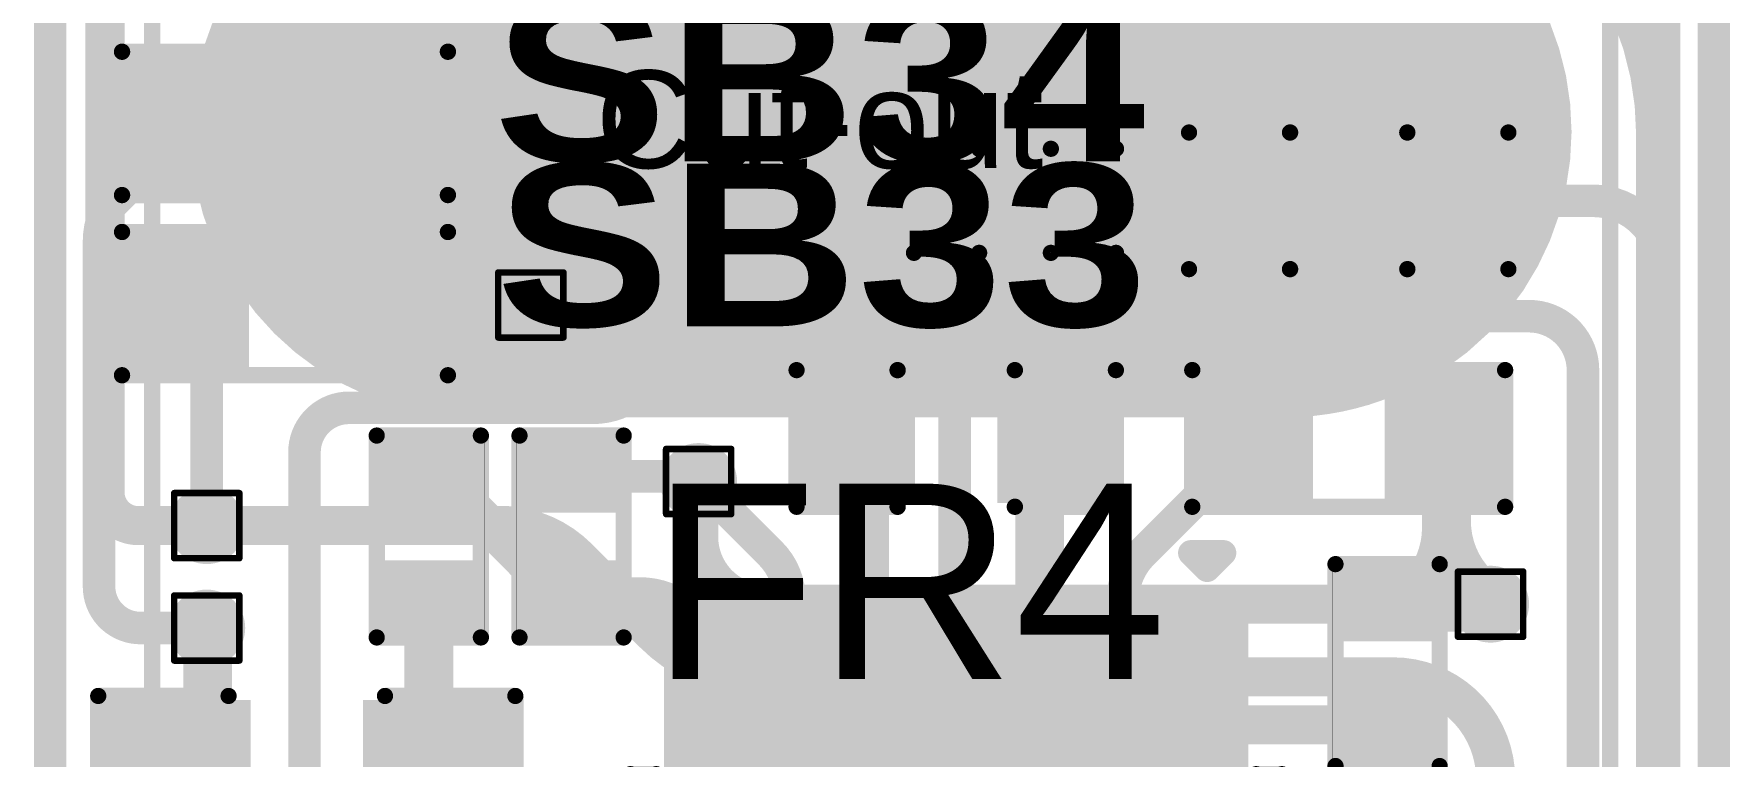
# Model space of a CAD drawing. Header units: inches. Extents: x 3 to 457, y -41 to 239.
# Drawn here: x 173.91 to 187.13, y 8.4 to 14.03 of the extents above; entities that cross this region are included whole.
import ezdxf

# ---------------------------------------------------------------- set-up
doc = ezdxf.new("R2010")
doc.units = ezdxf.units.IN
for name, color, linetype in [('Board Outline', 216, 'Continuous'), ('Bottom Layer', 5, 'Continuous'), ('Bottom Overlay', 54, 'Continuous'), ('Bottom Paste', 16, 'Continuous'), ('Bottom Solder', 6, 'Continuous'), ('Drill Drawing', 1, 'Continuous'), ('Fabrication', 76, 'Continuous'), ('Top Layer', 1, 'Continuous'), ('Top Overlay', 2, 'Continuous'), ('Top Paste', 8, 'Continuous'), ('Top Solder', 216, 'Continuous'), ('Via Holes', 16, 'Continuous')]:
    doc.layers.add(name, color=color, linetype=linetype)
doc.styles.add('Arial', font='', dxfattribs={"height": 0.2})
doc.styles.add('Arial Black_Bold', font='', dxfattribs={"height": 0.2})
doc.styles.get('Arial').set_extended_font_data('Arial')
doc.styles.get('Arial Black_Bold').set_extended_font_data('Arial Black', bold=True)

# ---------------------------------------------------------------- blocks, each defined once
blk = doc.blocks.new('S______B______13')
at = {"layer": 'Top Layer'}
for points in [[(-1.143, -0.445), (-1.143, 0.445), (-0.381, 0.445), (-0.381, -0.445)], [(0.381, -0.445), (0.381, 0.445), (1.143, 0.445), (1.143, -0.445)]]:
    blk.add_hatch(color=1, dxfattribs=at).paths.add_polyline_path(points)
at = {"layer": 'Top Paste'}
for points in [[(-1.143, -0.445), (-1.143, 0.445), (-0.381, 0.445), (-0.381, -0.445)], [(0.381, -0.445), (0.381, 0.445), (1.143, 0.445), (1.143, -0.445)]]:
    blk.add_hatch(color=8, dxfattribs=at).paths.add_polyline_path(points)
at = {"layer": 'Top Solder'}
for points in [[(-1.245, -0.546), (-1.245, 0.546), (-0.279, 0.546), (-0.279, -0.546)], [(0.279, -0.546), (0.279, 0.546), (1.245, 0.546), (1.245, -0.546)]]:
    blk.add_hatch(color=216, dxfattribs=at).paths.add_polyline_path(points)
at = {"layer": 'Top Overlay', "const_width": 0.127}
for points in [[(-1.27, -0.559), (-1.27, 0.559)], [(-1.27, 0.559), (1.27, 0.559)], [(1.27, -0.559), (1.27, 0.559)], [(-1.27, -0.559), (1.27, -0.559)]]:
    blk.add_lwpolyline(points, dxfattribs=at)
at = {"layer": 'Top Overlay', "const_width": 0.0635}
for points in [[(-1.302, 0.559, 1), (-1.238, 0.559, 1)], [(-1.302, 0.559, 1), (-1.238, 0.559, 1)], [(1.238, 0.559, 1), (1.302, 0.559, 1)], [(1.238, 0.559, 1), (1.302, 0.559, 1)], [(-1.302, -0.559, 1), (-1.238, -0.559, 1)], [(-1.302, -0.559, 1), (-1.238, -0.559, 1)], [(1.238, -0.559, 1), (1.302, -0.559, 1)], [(1.238, -0.559, 1), (1.302, -0.559, 1)]]:
    blk.add_lwpolyline(points, format="xyb", close=True, dxfattribs=at)
blk = doc.blocks.new('S______B______14')
at = {"layer": 'Top Layer'}
for points in [[(-1.143, -0.4445), (-1.143, 0.4445), (-0.381, 0.4445), (-0.381, -0.4445)], [(0.381, -0.4445), (0.381, 0.4445), (1.143, 0.4445), (1.143, -0.4445)]]:
    blk.add_hatch(color=1, dxfattribs=at).paths.add_polyline_path(points)
at = {"layer": 'Top Paste'}
for points in [[(-1.143, -0.4445), (-1.143, 0.4445), (-0.381, 0.4445), (-0.381, -0.4445)], [(0.381, -0.4445), (0.381, 0.4445), (1.143, 0.4445), (1.143, -0.4445)]]:
    blk.add_hatch(color=8, dxfattribs=at).paths.add_polyline_path(points)
at = {"layer": 'Top Solder'}
for points in [[(-1.2446, -0.5461), (-1.2446, 0.5461), (-0.2794, 0.5461), (-0.2794, -0.5461)], [(0.2794, -0.5461), (0.2794, 0.5461), (1.2446, 0.5461), (1.2446, -0.5461)]]:
    blk.add_hatch(color=216, dxfattribs=at).paths.add_polyline_path(points)
at = {"layer": 'Top Overlay', "const_width": 0.127}
for points in [[(-1.27, 0.5588), (-1.27, -0.5588)], [(1.27, 0.5588), (-1.27, 0.5588)], [(1.27, 0.5588), (1.27, -0.5588)], [(1.27, -0.5588), (-1.27, -0.5588)]]:
    blk.add_lwpolyline(points, dxfattribs=at)
at = {"layer": 'Top Overlay', "const_width": 0.0635}
for points in [[(-1.30175, 0.5588, 1), (-1.23825, 0.5588, 1)], [(-1.30175, 0.5588, 1), (-1.23825, 0.5588, 1)], [(1.23825, 0.5588, 1), (1.30175, 0.5588, 1)], [(1.23825, 0.5588, 1), (1.30175, 0.5588, 1)], [(-1.30175, -0.5588, 1), (-1.23825, -0.5588, 1)], [(-1.30175, -0.5588, 1), (-1.23825, -0.5588, 1)], [(1.23825, -0.5588, 1), (1.30175, -0.5588, 1)], [(1.23825, -0.5588, 1), (1.30175, -0.5588, 1)]]:
    blk.add_lwpolyline(points, format="xyb", close=True, dxfattribs=at)
blk = doc.blocks.new('TSSOP_14_109')
at = {"layer": 'Top Layer'}
for points in [[(-3.65, 2.175), (-2.15, 2.175), (-2.15, 1.725), (-3.65, 1.725)], [(2.15, 2.175), (3.65, 2.175), (3.65, 1.725), (2.15, 1.725)], [(-3.65, 1.525), (-2.15, 1.525), (-2.15, 1.075), (-3.65, 1.075)], [(2.15, 1.525), (3.65, 1.525), (3.65, 1.075), (2.15, 1.075)], [(-3.65, 0.875), (-2.15, 0.875), (-2.15, 0.425), (-3.65, 0.425)], [(2.15, 0.875), (3.65, 0.875), (3.65, 0.425), (2.15, 0.425)], [(-3.65, 0.225), (-2.15, 0.225), (-2.15, -0.225), (-3.65, -0.225)], [(2.15, 0.225), (3.65, 0.225), (3.65, -0.225), (2.15, -0.225)], [(-3.65, -0.425), (-2.15, -0.425), (-2.15, -0.875), (-3.65, -0.875)], [(2.15, -0.425), (3.65, -0.425), (3.65, -0.875), (2.15, -0.875)], [(-3.65, -1.075), (-2.15, -1.075), (-2.15, -1.525), (-3.65, -1.525)], [(2.15, -1.075), (3.65, -1.075), (3.65, -1.525), (2.15, -1.525)], [(-3.65, -1.725), (-2.15, -1.725), (-2.15, -2.175), (-3.65, -2.175)], [(2.15, -1.725), (3.65, -1.725), (3.65, -2.175), (2.15, -2.175)]]:
    blk.add_hatch(color=1, dxfattribs=at).paths.add_polyline_path(points)
at = {"layer": 'Top Overlay'}
blk.add_hatch(color=2, dxfattribs=at).paths.add_polyline_path([(-2.004, 1.727), (-1.725, 1.727), (-1.725, 2.184), (-2.004, 2.184)])
at = {"layer": 'Top Paste'}
for points in [[(-3.65, 2.175), (-2.15, 2.175), (-2.15, 1.725), (-3.65, 1.725)], [(2.15, 2.175), (3.65, 2.175), (3.65, 1.725), (2.15, 1.725)], [(-3.65, 1.525), (-2.15, 1.525), (-2.15, 1.075), (-3.65, 1.075)], [(2.15, 1.525), (3.65, 1.525), (3.65, 1.075), (2.15, 1.075)], [(-3.65, 0.875), (-2.15, 0.875), (-2.15, 0.425), (-3.65, 0.425)], [(2.15, 0.875), (3.65, 0.875), (3.65, 0.425), (2.15, 0.425)], [(-3.65, 0.225), (-2.15, 0.225), (-2.15, -0.225), (-3.65, -0.225)], [(2.15, 0.225), (3.65, 0.225), (3.65, -0.225), (2.15, -0.225)], [(-3.65, -0.425), (-2.15, -0.425), (-2.15, -0.875), (-3.65, -0.875)], [(2.15, -0.425), (3.65, -0.425), (3.65, -0.875), (2.15, -0.875)], [(-3.65, -1.075), (-2.15, -1.075), (-2.15, -1.525), (-3.65, -1.525)], [(2.15, -1.075), (3.65, -1.075), (3.65, -1.525), (2.15, -1.525)], [(-3.65, -1.725), (-2.15, -1.725), (-2.15, -2.175), (-3.65, -2.175)], [(2.15, -1.725), (3.65, -1.725), (3.65, -2.175), (2.15, -2.175)]]:
    blk.add_hatch(color=8, dxfattribs=at).paths.add_polyline_path(points)
at = {"layer": 'Top Solder'}
for points in [[(-3.752, 2.277), (-2.048, 2.277), (-2.048, 1.623), (-3.752, 1.623)], [(2.048, 2.277), (3.752, 2.277), (3.752, 1.623), (2.048, 1.623)], [(-3.752, 1.627), (-2.048, 1.627), (-2.048, 0.973), (-3.752, 0.973)], [(2.048, 1.627), (3.752, 1.627), (3.752, 0.973), (2.048, 0.973)], [(-3.752, 0.977), (-2.048, 0.977), (-2.048, 0.323), (-3.752, 0.323)], [(2.048, 0.977), (3.752, 0.977), (3.752, 0.323), (2.048, 0.323)], [(-3.752, 0.327), (-2.048, 0.327), (-2.048, -0.327), (-3.752, -0.327)], [(2.048, 0.327), (3.752, 0.327), (3.752, -0.327), (2.048, -0.327)], [(-3.752, -0.323), (-2.048, -0.323), (-2.048, -0.977), (-3.752, -0.977)], [(2.048, -0.323), (3.752, -0.323), (3.752, -0.977), (2.048, -0.977)], [(-3.752, -0.973), (-2.048, -0.973), (-2.048, -1.627), (-3.752, -1.627)], [(2.048, -0.973), (3.752, -0.973), (3.752, -1.627), (2.048, -1.627)], [(-3.752, -1.623), (-2.048, -1.623), (-2.048, -2.277), (-3.752, -2.277)], [(2.048, -1.623), (3.752, -1.623), (3.752, -2.277), (2.048, -2.277)]]:
    blk.add_hatch(color=216, dxfattribs=at).paths.add_polyline_path(points)
at = {"layer": 'Top Overlay'}
for points, const_width in [([(-2.284, 2.337), (-2.284, 2.54)], 0.127), ([(2.288, 2.54), (-2.284, 2.54)], 0.127), ([(2.288, 2.337), (2.288, 2.54)], 0.127), ([(-4.011, 1.829), (-4.011, 2.083)], 0.2), ([(-3.884, 1.956), (-4.011, 2.083)], 0.2), ([(-4.011, 1.829), (-3.884, 1.956)], 0.2), ([(-2.284, -2.54), (-2.284, -2.337)], 0.127), ([(2.288, -2.54), (2.288, -2.337)], 0.127), ([(2.288, -2.54), (-2.284, -2.54)], 0.127)]:
    blk.add_lwpolyline(points, dxfattribs=dict(at, const_width=const_width))
for points, const_width in [([(-2.316, 2.54, 1), (-2.252, 2.54, 1)], 0.0635), ([(-2.316, 2.54, 1), (-2.252, 2.54, 1)], 0.0635), ([(2.256, 2.54, 1), (2.32, 2.54, 1)], 0.0635), ([(2.256, 2.54, 1), (2.32, 2.54, 1)], 0.0635), ([(-2.316, 2.337, 1), (-2.252, 2.337, 1)], 0.0635), ([(2.256, 2.337, 1), (2.32, 2.337, 1)], 0.0635), ([(-4.061, 2.083, 1), (-3.961, 2.083, 1)], 0.1), ([(-4.061, 2.083, 1), (-3.961, 2.083, 1)], 0.1), ([(-3.934, 1.956, 1), (-3.834, 1.956, 1)], 0.1), ([(-3.934, 1.956, 1), (-3.834, 1.956, 1)], 0.1), ([(-4.061, 1.829, 1), (-3.961, 1.829, 1)], 0.1), ([(-4.061, 1.829, 1), (-3.961, 1.829, 1)], 0.1), ([(-2.316, -2.337, 1), (-2.252, -2.337, 1)], 0.0635), ([(2.256, -2.337, 1), (2.32, -2.337, 1)], 0.0635), ([(-2.316, -2.54, 1), (-2.252, -2.54, 1)], 0.0635), ([(-2.316, -2.54, 1), (-2.252, -2.54, 1)], 0.0635), ([(2.256, -2.54, 1), (2.32, -2.54, 1)], 0.0635), ([(2.256, -2.54, 1), (2.32, -2.54, 1)], 0.0635)]:
    blk.add_lwpolyline(points, format="xyb", close=True, dxfattribs=dict(at, const_width=const_width))
blk = doc.blocks.new('R___0402_190')
at = {"layer": 'Top Layer'}
for points in [[(-0.699, -0.318), (-0.699, 0.318), (-0.241, 0.318), (-0.241, -0.318)], [(0.241, -0.318), (0.241, 0.318), (0.699, 0.318), (0.699, -0.318)]]:
    blk.add_hatch(color=1, dxfattribs=at).paths.add_polyline_path(points)
at = {"layer": 'Top Paste'}
for points in [[(-0.699, -0.318), (-0.699, 0.318), (-0.241, 0.318), (-0.241, -0.318)], [(0.241, -0.318), (0.241, 0.318), (0.699, 0.318), (0.699, -0.318)]]:
    blk.add_hatch(color=8, dxfattribs=at).paths.add_polyline_path(points)
at = {"layer": 'Top Solder'}
for points in [[(-0.754, -0.373), (-0.754, 0.373), (-0.186, 0.373), (-0.186, -0.373)], [(0.186, -0.373), (0.186, 0.373), (0.754, 0.373), (0.754, -0.373)]]:
    blk.add_hatch(color=216, dxfattribs=at).paths.add_polyline_path(points)
at = {"layer": 'Top Overlay'}
for points, const_width in [([(-0.787, 0.406), (0.787, 0.406)], 0.127), ([(-0.787, 0.406), (-0.787, -0.406)], 0.127), ([(0.787, 0.406), (0.787, -0.406)], 0.127), ([(-0.787, -0.406), (0.787, -0.406)], 0.127), ([(-0.813, -0.432), (0.813, -0.432)], 0.00323)]:
    blk.add_lwpolyline(points, dxfattribs=dict(at, const_width=const_width))
for points, const_width in [([(-0.819, 0.406, 1), (-0.756, 0.406, 1)], 0.0635), ([(-0.819, 0.406, 1), (-0.756, 0.406, 1)], 0.0635), ([(0.756, 0.406, 1), (0.819, 0.406, 1)], 0.0635), ([(0.756, 0.406, 1), (0.819, 0.406, 1)], 0.0635), ([(-0.819, -0.406, 1), (-0.756, -0.406, 1)], 0.0635), ([(-0.819, -0.406, 1), (-0.756, -0.406, 1)], 0.0635), ([(0.756, -0.406, 1), (0.819, -0.406, 1)], 0.0635), ([(0.756, -0.406, 1), (0.819, -0.406, 1)], 0.0635), ([(-0.814, -0.432, 1), (-0.812, -0.432, 1)], 0.00161), ([(0.812, -0.432, 1), (0.814, -0.432, 1)], 0.00161)]:
    blk.add_lwpolyline(points, format="xyb", close=True, dxfattribs=dict(at, const_width=const_width))
blk = doc.blocks.new('R___0402_193')
at = {"layer": 'Top Layer'}
for points in [[(-0.699, -0.318), (-0.699, 0.317), (-0.241, 0.317), (-0.241, -0.318)], [(0.241, -0.318), (0.241, 0.317), (0.699, 0.317), (0.699, -0.318)]]:
    blk.add_hatch(color=1, dxfattribs=at).paths.add_polyline_path(points)
at = {"layer": 'Top Paste'}
for points in [[(-0.699, -0.318), (-0.699, 0.317), (-0.241, 0.317), (-0.241, -0.318)], [(0.241, -0.318), (0.241, 0.317), (0.699, 0.317), (0.699, -0.318)]]:
    blk.add_hatch(color=8, dxfattribs=at).paths.add_polyline_path(points)
at = {"layer": 'Top Solder'}
for points in [[(-0.754, -0.373), (-0.754, 0.373), (-0.186, 0.373), (-0.186, -0.373)], [(0.186, -0.373), (0.186, 0.373), (0.754, 0.373), (0.754, -0.373)]]:
    blk.add_hatch(color=216, dxfattribs=at).paths.add_polyline_path(points)
at = {"layer": 'Top Overlay'}
for points, const_width in [([(0.787, 0.406), (-0.787, 0.406)], 0.127), ([(-0.787, -0.406), (-0.787, 0.406)], 0.127), ([(0.787, -0.406), (0.787, 0.406)], 0.127), ([(0.787, -0.406), (-0.787, -0.406)], 0.127), ([(0.813, -0.432), (-0.813, -0.432)], 0.00323)]:
    blk.add_lwpolyline(points, dxfattribs=dict(at, const_width=const_width))
for points, const_width in [([(-0.819, 0.406, 1), (-0.756, 0.406, 1)], 0.0635), ([(-0.819, 0.406, 1), (-0.756, 0.406, 1)], 0.0635), ([(0.756, 0.406, 1), (0.819, 0.406, 1)], 0.0635), ([(0.756, 0.406, 1), (0.819, 0.406, 1)], 0.0635), ([(-0.819, -0.406, 1), (-0.756, -0.406, 1)], 0.0635), ([(-0.819, -0.406, 1), (-0.756, -0.406, 1)], 0.0635), ([(0.756, -0.406, 1), (0.819, -0.406, 1)], 0.0635), ([(0.756, -0.406, 1), (0.819, -0.406, 1)], 0.0635), ([(-0.814, -0.432, 1), (-0.812, -0.432, 1)], 0.00161), ([(0.812, -0.432, 1), (0.814, -0.432, 1)], 0.00161)]:
    blk.add_lwpolyline(points, format="xyb", close=True, dxfattribs=dict(at, const_width=const_width))
blk = doc.blocks.new('R___0402_195')
at = {"layer": 'Top Layer'}
for points in [[(-0.699, -0.318), (-0.699, 0.317), (-0.241, 0.317), (-0.241, -0.318)], [(0.241, -0.318), (0.241, 0.317), (0.699, 0.317), (0.699, -0.318)]]:
    blk.add_hatch(color=1, dxfattribs=at).paths.add_polyline_path(points)
at = {"layer": 'Top Paste'}
for points in [[(-0.699, -0.318), (-0.699, 0.317), (-0.241, 0.317), (-0.241, -0.318)], [(0.241, -0.318), (0.241, 0.317), (0.699, 0.317), (0.699, -0.318)]]:
    blk.add_hatch(color=8, dxfattribs=at).paths.add_polyline_path(points)
at = {"layer": 'Top Solder'}
for points in [[(-0.754, -0.373), (-0.754, 0.373), (-0.186, 0.373), (-0.186, -0.373)], [(0.186, -0.373), (0.186, 0.373), (0.754, 0.373), (0.754, -0.373)]]:
    blk.add_hatch(color=216, dxfattribs=at).paths.add_polyline_path(points)
at = {"layer": 'Top Overlay'}
for points, const_width in [([(0.787, 0.406), (-0.787, 0.406)], 0.127), ([(-0.787, -0.406), (-0.787, 0.406)], 0.127), ([(0.787, -0.406), (0.787, 0.406)], 0.127), ([(0.787, -0.406), (-0.787, -0.406)], 0.127), ([(0.813, -0.432), (-0.813, -0.432)], 0.00323)]:
    blk.add_lwpolyline(points, dxfattribs=dict(at, const_width=const_width))
for points, const_width in [([(-0.819, 0.406, 1), (-0.756, 0.406, 1)], 0.0635), ([(-0.819, 0.406, 1), (-0.756, 0.406, 1)], 0.0635), ([(0.756, 0.406, 1), (0.819, 0.406, 1)], 0.0635), ([(0.756, 0.406, 1), (0.819, 0.406, 1)], 0.0635), ([(-0.819, -0.406, 1), (-0.756, -0.406, 1)], 0.0635), ([(-0.819, -0.406, 1), (-0.756, -0.406, 1)], 0.0635), ([(0.756, -0.406, 1), (0.819, -0.406, 1)], 0.0635), ([(0.756, -0.406, 1), (0.819, -0.406, 1)], 0.0635), ([(-0.814, -0.432, 1), (-0.812, -0.432, 1)], 0.00161), ([(0.812, -0.432, 1), (0.814, -0.432, 1)], 0.00161)]:
    blk.add_lwpolyline(points, format="xyb", close=True, dxfattribs=dict(at, const_width=const_width))
blk = doc.blocks.new('R___0603_199')
at = {"layer": 'Top Layer'}
for points in [[(-0.381, 0.4445), (-0.381, -0.4445), (-1.143, -0.4445), (-1.143, 0.4445)], [(1.143, 0.4445), (1.143, -0.4445), (0.381, -0.4445), (0.381, 0.4445)]]:
    blk.add_hatch(color=1, dxfattribs=at).paths.add_polyline_path(points)
at = {"layer": 'Top Paste'}
for points in [[(-0.381, 0.4445), (-0.381, -0.4445), (-1.143, -0.4445), (-1.143, 0.4445)], [(1.143, 0.4445), (1.143, -0.4445), (0.381, -0.4445), (0.381, 0.4445)]]:
    blk.add_hatch(color=8, dxfattribs=at).paths.add_polyline_path(points)
at = {"layer": 'Top Solder'}
for points in [[(-0.2794, 0.5461), (-0.2794, -0.5461), (-1.2446, -0.5461), (-1.2446, 0.5461)], [(1.2446, 0.5461), (1.2446, -0.5461), (0.2794, -0.5461), (0.2794, 0.5461)]]:
    blk.add_hatch(color=216, dxfattribs=at).paths.add_polyline_path(points)
at = {"layer": 'Top Overlay', "const_width": 0.127}
for points in [[(-1.2192, 0.5334), (1.2192, 0.5334)], [(-1.2192, -0.5334), (-1.2192, 0.5334)], [(1.2192, -0.5334), (1.2192, 0.5334)], [(-1.2192, -0.5334), (1.2192, -0.5334)]]:
    blk.add_lwpolyline(points, dxfattribs=at)
at = {"layer": 'Top Overlay', "const_width": 0.0635}
for points in [[(-1.25095, 0.5334, 1), (-1.18745, 0.5334, 1)], [(-1.25095, 0.5334, 1), (-1.18745, 0.5334, 1)], [(1.18745, 0.5334, 1), (1.25095, 0.5334, 1)], [(1.18745, 0.5334, 1), (1.25095, 0.5334, 1)], [(-1.25095, -0.5334, 1), (-1.18745, -0.5334, 1)], [(-1.25095, -0.5334, 1), (-1.18745, -0.5334, 1)], [(1.18745, -0.5334, 1), (1.25095, -0.5334, 1)], [(1.18745, -0.5334, 1), (1.25095, -0.5334, 1)]]:
    blk.add_lwpolyline(points, format="xyb", close=True, dxfattribs=at)
blk = doc.blocks.new('SEMG_PAD_B_241')
at = {"layer": 'Bottom Layer'}
h = blk.add_hatch(color=5, dxfattribs=at)
edge = h.paths.add_edge_path()
edge.add_arc((-3.15, 0.013), 2.1, 90, 270)
edge.add_line((-3.15, -2.087), (3.15, -2.087))
edge.add_arc((3.15, 0.013), 2.1, 270, 450)
edge.add_line((3.15, 2.113), (-3.15, 2.113))
at = {"layer": 'Bottom Paste'}
h = blk.add_hatch(color=16, dxfattribs=at)
edge = h.paths.add_edge_path()
edge.add_arc((-3.15, 0.013), 2.1, 90, 270)
edge.add_line((-3.15, -2.087), (3.15, -2.087))
edge.add_arc((3.15, 0.013), 2.1, 270, 450)
edge.add_line((3.15, 2.113), (-3.15, 2.113))
at = {"layer": 'Bottom Solder'}
h = blk.add_hatch(color=6, dxfattribs=at)
edge = h.paths.add_edge_path()
edge.add_arc((-3.15, 0.013), 2.202, 90, 270)
edge.add_line((-3.15, -2.189), (3.15, -2.189))
edge.add_arc((3.15, 0.013), 2.202, 270, 450)
edge.add_line((3.15, 2.214), (-3.15, 2.214))
at = {"layer": 'Bottom Overlay', "const_width": 0.127}
for points in [[(-5.683, 10.966), (-5.683, -10.966)], [(5.683, 10.966), (5.683, -10.966)]]:
    blk.add_lwpolyline(points, dxfattribs=at)
blk = doc.blocks.new('C___0805_275')
at = {"layer": 'Top Layer'}
for points in [[(-1.524, 0.762), (-0.508, 0.762), (-0.508, -0.762), (-1.524, -0.762)], [(0.508, 0.762), (1.524, 0.762), (1.524, -0.762), (0.508, -0.762)]]:
    blk.add_hatch(color=1, dxfattribs=at).paths.add_polyline_path(points)
at = {"layer": 'Top Paste'}
for points in [[(-1.524, 0.762), (-0.508, 0.762), (-0.508, -0.762), (-1.524, -0.762)], [(0.508, 0.762), (1.524, 0.762), (1.524, -0.762), (0.508, -0.762)]]:
    blk.add_hatch(color=8, dxfattribs=at).paths.add_polyline_path(points)
at = {"layer": 'Top Solder'}
for points in [[(-1.594, 0.832), (-0.438, 0.832), (-0.438, -0.832), (-1.594, -0.832)], [(0.438, 0.832), (1.594, 0.832), (1.594, -0.832), (0.438, -0.832)]]:
    blk.add_hatch(color=216, dxfattribs=at).paths.add_polyline_path(points)
at = {"layer": 'Top Overlay', "const_width": 0.127}
for points in [[(-1.626, 0.864), (-1.626, -0.864)], [(-0.61, 0.864), (-1.626, 0.864)], [(1.626, 0.864), (0.61, 0.864)], [(1.626, 0.864), (1.626, -0.864)], [(-0.61, -0.864), (-1.626, -0.864)], [(1.626, -0.864), (0.61, -0.864)]]:
    blk.add_lwpolyline(points, dxfattribs=at)
at = {"layer": 'Top Overlay', "const_width": 0.0635}
for points in [[(-1.657, 0.864, 1), (-1.594, 0.864, 1)], [(-1.657, 0.864, 1), (-1.594, 0.864, 1)], [(-0.641, 0.864, 1), (-0.578, 0.864, 1)], [(0.578, 0.864, 1), (0.641, 0.864, 1)], [(1.594, 0.864, 1), (1.657, 0.864, 1)], [(1.594, 0.864, 1), (1.657, 0.864, 1)], [(-1.657, -0.864, 1), (-1.594, -0.864, 1)], [(-1.657, -0.864, 1), (-1.594, -0.864, 1)], [(-0.641, -0.864, 1), (-0.578, -0.864, 1)], [(0.578, -0.864, 1), (0.641, -0.864, 1)], [(1.594, -0.864, 1), (1.657, -0.864, 1)], [(1.594, -0.864, 1), (1.657, -0.864, 1)]]:
    blk.add_lwpolyline(points, format="xyb", close=True, dxfattribs=at)
blk = doc.blocks.new('C___0603_279')
at = {"layer": 'Top Layer'}
for points in [[(-0.381, 0.445), (-0.381, -0.445), (-1.143, -0.445), (-1.143, 0.445)], [(1.143, 0.445), (1.143, -0.445), (0.381, -0.445), (0.381, 0.445)]]:
    blk.add_hatch(color=1, dxfattribs=at).paths.add_polyline_path(points)
at = {"layer": 'Top Paste'}
for points in [[(-0.381, 0.445), (-0.381, -0.445), (-1.143, -0.445), (-1.143, 0.445)], [(1.143, 0.445), (1.143, -0.445), (0.381, -0.445), (0.381, 0.445)]]:
    blk.add_hatch(color=8, dxfattribs=at).paths.add_polyline_path(points)
at = {"layer": 'Top Solder'}
for points in [[(-0.321, 0.504), (-0.321, -0.504), (-1.203, -0.504), (-1.203, 0.504)], [(1.203, 0.504), (1.203, -0.504), (0.321, -0.504), (0.321, 0.504)]]:
    blk.add_hatch(color=216, dxfattribs=at).paths.add_polyline_path(points)
at = {"layer": 'Top Overlay', "const_width": 0.127}
for points in [[(-0.457, 0.533), (-1.245, 0.533)], [(-1.245, 0.533), (-1.245, -0.533)], [(1.245, 0.533), (0.457, 0.533)], [(1.245, 0.533), (1.245, -0.533)], [(-0.457, -0.533), (-1.245, -0.533)], [(1.245, -0.533), (0.457, -0.533)]]:
    blk.add_lwpolyline(points, dxfattribs=at)
at = {"layer": 'Top Overlay', "const_width": 0.0635}
for points in [[(-1.276, 0.533, 1), (-1.213, 0.533, 1)], [(-1.276, 0.533, 1), (-1.213, 0.533, 1)], [(-0.489, 0.533, 1), (-0.425, 0.533, 1)], [(0.425, 0.533, 1), (0.489, 0.533, 1)], [(1.213, 0.533, 1), (1.276, 0.533, 1)], [(1.213, 0.533, 1), (1.276, 0.533, 1)], [(-1.276, -0.533, 1), (-1.213, -0.533, 1)], [(-1.276, -0.533, 1), (-1.213, -0.533, 1)], [(-0.489, -0.533, 1), (-0.425, -0.533, 1)], [(0.425, -0.533, 1), (0.489, -0.533, 1)], [(1.213, -0.533, 1), (1.276, -0.533, 1)], [(1.213, -0.533, 1), (1.276, -0.533, 1)]]:
    blk.add_lwpolyline(points, format="xyb", close=True, dxfattribs=at)
blk = doc.blocks.new('C___0603_280')
at = {"layer": 'Top Layer'}
for points in [[(-0.381, 0.445), (-0.381, -0.445), (-1.143, -0.445), (-1.143, 0.445)], [(1.143, 0.445), (1.143, -0.445), (0.381, -0.445), (0.381, 0.445)]]:
    blk.add_hatch(color=1, dxfattribs=at).paths.add_polyline_path(points)
at = {"layer": 'Top Paste'}
for points in [[(-0.381, 0.445), (-0.381, -0.445), (-1.143, -0.445), (-1.143, 0.445)], [(1.143, 0.445), (1.143, -0.445), (0.381, -0.445), (0.381, 0.445)]]:
    blk.add_hatch(color=8, dxfattribs=at).paths.add_polyline_path(points)
at = {"layer": 'Top Solder'}
for points in [[(-0.321, 0.504), (-0.321, -0.504), (-1.203, -0.504), (-1.203, 0.504)], [(1.203, 0.504), (1.203, -0.504), (0.321, -0.504), (0.321, 0.504)]]:
    blk.add_hatch(color=216, dxfattribs=at).paths.add_polyline_path(points)
at = {"layer": 'Top Overlay', "const_width": 0.127}
for points in [[(-0.457, 0.533), (-1.245, 0.533)], [(-1.245, 0.533), (-1.245, -0.533)], [(1.245, 0.533), (0.457, 0.533)], [(1.245, 0.533), (1.245, -0.533)], [(-0.457, -0.533), (-1.245, -0.533)], [(1.245, -0.533), (0.457, -0.533)]]:
    blk.add_lwpolyline(points, dxfattribs=at)
at = {"layer": 'Top Overlay', "const_width": 0.0635}
for points in [[(-1.276, 0.533, 1), (-1.213, 0.533, 1)], [(-1.276, 0.533, 1), (-1.213, 0.533, 1)], [(-0.489, 0.533, 1), (-0.425, 0.533, 1)], [(0.425, 0.533, 1), (0.489, 0.533, 1)], [(1.213, 0.533, 1), (1.276, 0.533, 1)], [(1.213, 0.533, 1), (1.276, 0.533, 1)], [(-1.276, -0.533, 1), (-1.213, -0.533, 1)], [(-1.276, -0.533, 1), (-1.213, -0.533, 1)], [(-0.489, -0.533, 1), (-0.425, -0.533, 1)], [(0.425, -0.533, 1), (0.489, -0.533, 1)], [(1.213, -0.533, 1), (1.276, -0.533, 1)], [(1.213, -0.533, 1), (1.276, -0.533, 1)]]:
    blk.add_lwpolyline(points, format="xyb", close=True, dxfattribs=at)
blk = doc.blocks.new('____0402_281')
at = {"layer": 'Top Layer'}
for points in [[(-0.699, -0.318), (-0.699, 0.318), (-0.241, 0.318), (-0.241, -0.318)], [(0.241, -0.318), (0.241, 0.318), (0.699, 0.318), (0.699, -0.318)]]:
    blk.add_hatch(color=1, dxfattribs=at).paths.add_polyline_path(points)
at = {"layer": 'Top Paste'}
for points in [[(-0.699, -0.318), (-0.699, 0.318), (-0.241, 0.318), (-0.241, -0.318)], [(0.241, -0.318), (0.241, 0.318), (0.699, 0.318), (0.699, -0.318)]]:
    blk.add_hatch(color=8, dxfattribs=at).paths.add_polyline_path(points)
at = {"layer": 'Top Solder'}
for points in [[(-0.758, -0.377), (-0.758, 0.377), (-0.181, 0.377), (-0.181, -0.377)], [(0.181, -0.377), (0.181, 0.377), (0.758, 0.377), (0.758, -0.377)]]:
    blk.add_hatch(color=216, dxfattribs=at).paths.add_polyline_path(points)
at = {"layer": 'Top Overlay', "const_width": 0.127}
for points in [[(-0.787, 0.406), (-0.787, -0.406)], [(-0.279, 0.406), (-0.787, 0.406)], [(0.787, 0.406), (0.279, 0.406)], [(0.787, 0.406), (0.787, -0.406)], [(-0.279, -0.406), (-0.787, -0.406)], [(0.787, -0.406), (0.279, -0.406)]]:
    blk.add_lwpolyline(points, dxfattribs=at)
at = {"layer": 'Top Overlay', "const_width": 0.0635}
for points in [[(-0.819, 0.406, 1), (-0.756, 0.406, 1)], [(-0.819, 0.406, 1), (-0.756, 0.406, 1)], [(-0.311, 0.406, 1), (-0.248, 0.406, 1)], [(0.248, 0.406, 1), (0.311, 0.406, 1)], [(0.756, 0.406, 1), (0.819, 0.406, 1)], [(0.756, 0.406, 1), (0.819, 0.406, 1)], [(-0.819, -0.406, 1), (-0.756, -0.406, 1)], [(-0.819, -0.406, 1), (-0.756, -0.406, 1)], [(-0.311, -0.406, 1), (-0.248, -0.406, 1)], [(0.248, -0.406, 1), (0.311, -0.406, 1)], [(0.756, -0.406, 1), (0.819, -0.406, 1)], [(0.756, -0.406, 1), (0.819, -0.406, 1)]]:
    blk.add_lwpolyline(points, format="xyb", close=True, dxfattribs=at)

msp = doc.modelspace()

# ---------------------------------------------------------------- hatches: boundary and pattern name
at = {"layer": 'Bottom Layer'}
h = msp.add_hatch(color=5, dxfattribs=at)
edge = h.paths.add_edge_path()
edge.add_arc((177.78, 11.918), 0.3, 0, 360)
h = msp.add_hatch(color=5, dxfattribs=at)
edge = h.paths.add_edge_path()
edge.add_arc((179.088, 10.541), 0.3, 0, 360)
h = msp.add_hatch(color=5, dxfattribs=at)
edge = h.paths.add_edge_path()
edge.add_arc((175.254, 10.197), 0.3, 0, 360)
h = msp.add_hatch(color=5, dxfattribs=at)
edge = h.paths.add_edge_path()
edge.add_arc((185.261, 9.584), 0.3, 0, 360)
h = msp.add_hatch(color=5, dxfattribs=at)
edge = h.paths.add_edge_path()
edge.add_arc((175.254, 9.398), 0.3, 0, 360)
at = {"layer": 'Top Layer'}
msp.add_hatch(color=1, dxfattribs=at).paths.add_polyline_path([(181.795, 12.413), (182.436, 12.413), (182.436, 13.048), (181.795, 13.048)])
h = msp.add_hatch(color=1, dxfattribs=at)
edge = h.paths.add_edge_path()
edge.add_arc((177.78, 11.918), 0.3, 0, 360)
h = msp.add_hatch(color=1, dxfattribs=at)
edge = h.paths.add_edge_path()
edge.add_arc((179.088, 10.541), 0.3, 0, 360)
h = msp.add_hatch(color=1, dxfattribs=at)
edge = h.paths.add_edge_path()
edge.add_arc((175.254, 10.197), 0.3, 0, 360)
h = msp.add_hatch(color=1, dxfattribs=at)
edge = h.paths.add_edge_path()
edge.add_arc((185.261, 9.584), 0.3, 0, 360)
h = msp.add_hatch(color=1, dxfattribs=at)
edge = h.paths.add_edge_path()
edge.add_arc((175.254, 9.398), 0.3, 0, 360)
at = {"layer": 'Via Holes'}
h = msp.add_hatch(color=7, dxfattribs=at)
edge = h.paths.add_edge_path()
edge.add_arc((177.78, 11.918), 0.15, 0, 360)
h = msp.add_hatch(color=7, dxfattribs=at)
edge = h.paths.add_edge_path()
edge.add_arc((179.088, 10.541), 0.15, 0, 360)
h = msp.add_hatch(color=7, dxfattribs=at)
edge = h.paths.add_edge_path()
edge.add_arc((175.254, 10.197), 0.15, 0, 360)
h = msp.add_hatch(color=7, dxfattribs=at)
edge = h.paths.add_edge_path()
edge.add_arc((185.261, 9.584), 0.15, 0, 360)
h = msp.add_hatch(color=7, dxfattribs=at)
edge = h.paths.add_edge_path()
edge.add_arc((175.254, 9.398), 0.15, 0, 360)

# ---------------------------------------------------------------- linework, layer by layer
at = {"layer": 'Board Outline', "const_width": 0.127}
for points in [[(174.034, 2.317), (174.034, 24.172)], [(187.001, 24.172), (187.001, 2.317)]]:
    msp.add_lwpolyline(points, dxfattribs=at)
at = {"layer": 'Bottom Layer'}
for points, const_width in [([(174.461, 10.457), (174.461, 16.957)], 0.305), ([(186.548, 2.093), (186.548, 13.245)], 0.305), ([(179.088, 10.11), (179.088, 10.541)], 0.305), ([(174.721, 10.197), (175.254, 10.197)], 0.305), ([(175.254, 10.197), (177.458, 10.197)], 0.305), ([(177.458, 10.197), (177.501, 10.199)], 0.305), ([(178.148, 9.946), (178.739, 9.355)], 0.305), ([(179.614, 9.584), (185.261, 9.584)], 0.305), ([(175.261, 6.188), (175.261, 9.398)], 0.381), ([(179.552, 9.017), (184.5, 9.017)], 0.305)]:
    msp.add_lwpolyline(points, dxfattribs=dict(at, const_width=const_width))
at = {"layer": 'Bottom Layer', "const_width": 0.305}
for points in [[(185.831, 14.976, -0.198912), (186.548, 13.245)], [(174.721, 10.197, -0.414214), (174.461, 10.457)], [(177.501, 10.199, -0.209443), (178.148, 9.946)], [(179.614, 9.584, -0.414214), (179.088, 10.11)], [(179.552, 9.017, -0.199559), (178.739, 9.355)], [(184.5, 9.017, -0.414214), (185.301, 8.216)]]:
    msp.add_lwpolyline(points, format="xyb", dxfattribs=at)
at = {"layer": 'Bottom Layer'}
for points, const_width in [([(186.472, 13.245, 1), (186.624, 13.245, 1)], 0.152), ([(186.472, 13.245, 1), (186.624, 13.245, 1)], 0.152), ([(174.385, 10.457, 1), (174.537, 10.457, 1)], 0.152), ([(174.385, 10.457, 1), (174.537, 10.457, 1)], 0.152), ([(179.012, 10.541, 1), (179.165, 10.541, 1)], 0.152), ([(174.645, 10.197, 1), (174.797, 10.197, 1)], 0.152), ([(174.645, 10.197, 1), (174.797, 10.197, 1)], 0.152), ([(175.178, 10.197, 1), (175.331, 10.197, 1)], 0.152), ([(175.178, 10.197, 1), (175.331, 10.197, 1)], 0.152), ([(177.382, 10.197, 1), (177.534, 10.197, 1)], 0.152), ([(177.382, 10.197, 1), (177.534, 10.197, 1)], 0.152), ([(177.425, 10.199, 1), (177.577, 10.199, 1)], 0.152), ([(177.425, 10.199, 1), (177.577, 10.199, 1)], 0.152), ([(179.012, 10.11, 1), (179.165, 10.11, 1)], 0.152), ([(179.012, 10.11, 1), (179.165, 10.11, 1)], 0.152), ([(178.072, 9.946, 1), (178.225, 9.946, 1)], 0.152), ([(178.072, 9.946, 1), (178.225, 9.946, 1)], 0.152), ([(179.538, 9.584, 1), (179.691, 9.584, 1)], 0.152), ([(179.538, 9.584, 1), (179.691, 9.584, 1)], 0.152), ([(185.185, 9.584, 1), (185.337, 9.584, 1)], 0.152), ([(175.166, 9.398, 1), (175.356, 9.398, 1)], 0.191), ([(178.663, 9.355, 1), (178.816, 9.355, 1)], 0.152), ([(178.663, 9.355, 1), (178.816, 9.355, 1)], 0.152), ([(179.476, 9.017, 1), (179.628, 9.017, 1)], 0.152), ([(179.476, 9.017, 1), (179.628, 9.017, 1)], 0.152), ([(184.424, 9.017, 1), (184.576, 9.017, 1)], 0.152), ([(184.424, 9.017, 1), (184.576, 9.017, 1)], 0.152)]:
    msp.add_lwpolyline(points, format="xyb", close=True, dxfattribs=dict(at, const_width=const_width))
at = {"layer": 'Drill Drawing', "const_width": 0.0508}
for points in [[(177.526, 12.172), (178.034, 12.172)], [(177.526, 11.664), (177.526, 12.172)], [(178.034, 11.664), (178.034, 12.172)], [(177.526, 11.664), (178.034, 11.664)], [(178.834, 10.795), (179.342, 10.795)], [(178.834, 10.287), (178.834, 10.795)], [(179.342, 10.287), (179.342, 10.795)], [(175, 10.451), (175.508, 10.451)], [(175, 9.943), (175, 10.451)], [(175.508, 9.943), (175.508, 10.451)], [(178.834, 10.287), (179.342, 10.287)], [(175, 9.943), (175.508, 9.943)], [(185.007, 9.838), (185.515, 9.838)], [(185.007, 9.33), (185.007, 9.838)], [(185.515, 9.33), (185.515, 9.838)], [(175, 9.652), (175.508, 9.652)], [(175, 9.144), (175, 9.652)], [(175.508, 9.144), (175.508, 9.652)], [(185.007, 9.33), (185.515, 9.33)], [(175, 9.144), (175.508, 9.144)]]:
    msp.add_lwpolyline(points, dxfattribs=at)
at = {"layer": 'Drill Drawing', "const_width": 0.0254}
for points in [[(177.514, 12.172, 1), (177.539, 12.172, 1)], [(177.514, 12.172, 1), (177.539, 12.172, 1)], [(178.022, 12.172, 1), (178.047, 12.172, 1)], [(178.022, 12.172, 1), (178.047, 12.172, 1)], [(177.514, 11.664, 1), (177.539, 11.664, 1)], [(177.514, 11.664, 1), (177.539, 11.664, 1)], [(178.022, 11.664, 1), (178.047, 11.664, 1)], [(178.022, 11.664, 1), (178.047, 11.664, 1)], [(178.822, 10.795, 1), (178.847, 10.795, 1)], [(178.822, 10.795, 1), (178.847, 10.795, 1)], [(179.33, 10.795, 1), (179.355, 10.795, 1)], [(179.33, 10.795, 1), (179.355, 10.795, 1)], [(174.988, 10.451, 1), (175.013, 10.451, 1)], [(174.988, 10.451, 1), (175.013, 10.451, 1)], [(175.496, 10.451, 1), (175.521, 10.451, 1)], [(175.496, 10.451, 1), (175.521, 10.451, 1)], [(178.822, 10.287, 1), (178.847, 10.287, 1)], [(178.822, 10.287, 1), (178.847, 10.287, 1)], [(179.33, 10.287, 1), (179.355, 10.287, 1)], [(179.33, 10.287, 1), (179.355, 10.287, 1)], [(174.988, 9.943, 1), (175.013, 9.943, 1)], [(174.988, 9.943, 1), (175.013, 9.943, 1)], [(175.496, 9.943, 1), (175.521, 9.943, 1)], [(175.496, 9.943, 1), (175.521, 9.943, 1)], [(184.994, 9.838, 1), (185.02, 9.838, 1)], [(184.994, 9.838, 1), (185.02, 9.838, 1)], [(185.502, 9.838, 1), (185.528, 9.838, 1)], [(185.502, 9.838, 1), (185.528, 9.838, 1)], [(174.988, 9.652, 1), (175.013, 9.652, 1)], [(174.988, 9.652, 1), (175.013, 9.652, 1)], [(175.496, 9.652, 1), (175.521, 9.652, 1)], [(175.496, 9.652, 1), (175.521, 9.652, 1)], [(184.994, 9.33, 1), (185.02, 9.33, 1)], [(184.994, 9.33, 1), (185.02, 9.33, 1)], [(185.502, 9.33, 1), (185.528, 9.33, 1)], [(185.502, 9.33, 1), (185.528, 9.33, 1)], [(174.988, 9.144, 1), (175.013, 9.144, 1)], [(174.988, 9.144, 1), (175.013, 9.144, 1)], [(175.496, 9.144, 1), (175.521, 9.144, 1)], [(175.496, 9.144, 1), (175.521, 9.144, 1)]]:
    msp.add_lwpolyline(points, format="xyb", close=True, dxfattribs=at)
at = {"layer": 'Fabrication', "const_width": 0.254}
for points in [[(174.034, 2.317), (174.034, 24.172)], [(187.001, 24.172), (187.001, 2.317)], [(177.357, 11.17), (183.665, 11.17)]]:
    msp.add_lwpolyline(points, dxfattribs=at)
for points in [[(175.257, 13.27, -0.198912), (175.872, 14.755)], [(185.15, 14.755, -0.198912), (185.765, 13.27)], [(175.872, 11.785, -0.198912), (175.257, 13.27)], [(185.765, 13.27, -0.198912), (185.15, 11.785)], [(177.357, 11.17, -0.198912), (175.872, 11.785)], [(185.15, 11.785, -0.198912), (183.665, 11.17)]]:
    msp.add_lwpolyline(points, format="xyb", dxfattribs=at)
at = {"layer": 'Fabrication', "const_width": 0.127}
for points in [[(175.194, 13.27, 1), (175.321, 13.27, 1)], [(175.194, 13.27, 1), (175.321, 13.27, 1)], [(185.702, 13.27, 1), (185.829, 13.27, 1)], [(185.702, 13.27, 1), (185.829, 13.27, 1)], [(175.809, 11.785, 1), (175.936, 11.785, 1)], [(175.809, 11.785, 1), (175.936, 11.785, 1)], [(185.087, 11.785, 1), (185.214, 11.785, 1)], [(185.087, 11.785, 1), (185.214, 11.785, 1)], [(177.294, 11.17, 1), (177.421, 11.17, 1)], [(177.294, 11.17, 1), (177.421, 11.17, 1)], [(183.602, 11.17, 1), (183.729, 11.17, 1)], [(183.602, 11.17, 1), (183.729, 11.17, 1)]]:
    msp.add_lwpolyline(points, format="xyb", close=True, dxfattribs=at)
at = {"layer": 'Top Layer'}
for points, const_width in [([(182.218, 12.731), (182.218, 17.099)], 0.381), ([(183.393, 12.731), (183.393, 16.632)], 0.381), ([(186.613, 12.178), (186.613, 16.513)], 0.254), ([(177.78, 13.779), (177.78, 16.312)], 0.254), ([(180.405, 10.769), (180.405, 16.297)], 0.254), ([(178.799, 11.651), (178.799, 16.123)], 0.254), ([(176.626, 13.335), (177.336, 13.335)], 0.254), ([(174.473, 12.665), (174.945, 13.137)], 0.254), ([(181.084, 12.341), (181.084, 12.731)], 0.254), ([(183.393, 12.178), (183.393, 12.731)], 0.254), ([(184.917, 12.731), (186.06, 12.731)], 0.254), ([(174.415, 12.419), (174.415, 9.72)], 0.254), ([(181.084, 11.321), (181.084, 12.341)], 0.254), ([(186.613, 1.943), (186.613, 12.178)], 0.254), ([(176.637, 11.918), (177.78, 11.918)], 0.381), ([(175.254, 10.197), (175.254, 11.878)], 0.254), ([(181.085, 11.831), (181.593, 11.831)], 0.254), ([(181.593, 11.831), (183.046, 11.831)], 0.254), ([(183.046, 11.831), (183.74, 11.831)], 0.254), ([(183.74, 11.831), (185.56, 11.831)], 0.254), ([(185.981, 1.969), (185.981, 11.41)], 0.254), ([(181.084, 8.904), (181.084, 11.321)], 0.254), ([(176.363, 11.116), (178.264, 11.116)], 0.254), ([(184.917, 9.584), (184.917, 10.877)], 0.381), ([(176.016, 7.235), (176.016, 10.769)], 0.254), ([(176.985, 10.582), (177.15, 10.506)], 0.305), ([(178.098, 10.582), (179.047, 10.582)], 0.254), ([(180.446, 8.873), (180.446, 10.587)], 0.254), ([(181.746, 8.873), (181.746, 10.587)], 0.381), ([(177.15, 10.506), (177.933, 9.719)], 0.305), ([(179.111, 10.518), (179.648, 9.981)], 0.254), ([(182.545, 9.981), (183.082, 10.518)], 0.254), ([(177.933, 9.719), (178.098, 9.642)], 0.305), ([(178.098, 9.642), (178.263, 9.642)], 0.305), ([(178.263, 9.642), (178.628, 9.642)], 0.305), ([(176.985, 8.07), (176.985, 9.58)], 0.381), ([(179.796, 8.873), (179.796, 9.623)], 0.254), ([(182.396, 8.873), (182.396, 9.623)], 0.254), ([(184.458, 9.579), (184.917, 9.579)], 0.381), ([(184.726, 9.559), (185.185, 9.559)], 0.381), ([(174.738, 9.398), (175.254, 9.398)], 0.254), ([(179.074, 9.419), (179.146, 8.873)], 0.305), ([(181.746, 7.256), (181.746, 8.873)], 0.254), ([(182.396, 6.296), (182.396, 8.873)], 0.254), ([(183.119, 8.643), (184.353, 8.643)], 0.305), ([(184.458, 7.726), (184.458, 8.64)], 0.305)]:
    msp.add_lwpolyline(points, dxfattribs=dict(at, const_width=const_width))
for points, const_width in [([(177.78, 13.779, -0.414214), (177.336, 13.335)], 0.254), ([(186.06, 12.731, -0.000536), (186.061, 12.731)], 0.254), ([(186.061, 12.731, -0.413586), (186.613, 12.178)], 0.254), ([(174.415, 12.419, -0.112714), (174.473, 12.665)], 0.254), ([(181.593, 11.831, -0.414214), (181.084, 12.341)], 0.254), ([(183.393, 12.178, -0.414214), (183.046, 11.831)], 0.254), ([(183.74, 11.831, -0.414214), (183.393, 12.178)], 0.254), ([(181.084, 11.321, -0.414214), (181.593, 11.831)], 0.254), ([(185.56, 11.831, -0.414214), (185.981, 11.41)], 0.254), ([(178.799, 11.651, -0.414214), (178.264, 11.116)], 0.254), ([(176.016, 10.769, -0.414214), (176.363, 11.116)], 0.254), ([(184.917, 10.18, -0.198912), (184.704, 9.664)], 0.381), ([(185.131, 9.715, -0.198912), (184.917, 10.231)], 0.381), ([(179.648, 9.981, -0.198912), (179.796, 9.623)], 0.254), ([(182.396, 9.623, -0.198912), (182.545, 9.981)], 0.254), ([(174.738, 9.398, -0.414214), (174.415, 9.72)], 0.254), ([(178.628, 9.642, -0.237038), (179.074, 9.419)], 0.305), ([(181.096, 8.873, -0.198912), (181.084, 8.904)], 0.254)]:
    msp.add_lwpolyline(points, format="xyb", dxfattribs=dict(at, const_width=const_width))
for points, const_width in [([(177.717, 13.779, 1), (177.844, 13.779, 1)], 0.127), ([(177.717, 13.779, 1), (177.844, 13.779, 1)], 0.127), ([(176.562, 13.335, 1), (176.689, 13.335, 1)], 0.127), ([(177.272, 13.335, 1), (177.399, 13.335, 1)], 0.127), ([(177.272, 13.335, 1), (177.399, 13.335, 1)], 0.127), ([(174.881, 13.137, 1), (175.008, 13.137, 1)], 0.127), ([(181.02, 12.731, 1), (181.147, 12.731, 1)], 0.127), ([(182.123, 12.731, 1), (182.314, 12.731, 1)], 0.191), ([(183.298, 12.731, 1), (183.489, 12.731, 1)], 0.191), ([(183.33, 12.731, 1), (183.457, 12.731, 1)], 0.127), ([(184.854, 12.731, 1), (184.981, 12.731, 1)], 0.127), ([(185.997, 12.731, 1), (186.124, 12.731, 1)], 0.127), ([(185.997, 12.731, 1), (186.124, 12.731, 1)], 0.127), ([(185.998, 12.731, 1), (186.125, 12.731, 1)], 0.127), ([(185.998, 12.731, 1), (186.125, 12.731, 1)], 0.127), ([(174.41, 12.665, 1), (174.537, 12.665, 1)], 0.127), ([(174.41, 12.665, 1), (174.537, 12.665, 1)], 0.127), ([(174.352, 12.419, 1), (174.479, 12.419, 1)], 0.127), ([(174.352, 12.419, 1), (174.479, 12.419, 1)], 0.127), ([(181.02, 12.341, 1), (181.147, 12.341, 1)], 0.127), ([(181.02, 12.341, 1), (181.147, 12.341, 1)], 0.127), ([(181.02, 12.341, 1), (181.147, 12.341, 1)], 0.127), ([(183.33, 12.178, 1), (183.457, 12.178, 1)], 0.127), ([(183.33, 12.178, 1), (183.457, 12.178, 1)], 0.127), ([(183.33, 12.178, 1), (183.457, 12.178, 1)], 0.127), ([(186.55, 12.178, 1), (186.677, 12.178, 1)], 0.127), ([(186.55, 12.178, 1), (186.677, 12.178, 1)], 0.127), ([(186.55, 12.178, 1), (186.677, 12.178, 1)], 0.127), ([(176.541, 11.918, 1), (176.732, 11.918, 1)], 0.191), ([(177.685, 11.918, 1), (177.876, 11.918, 1)], 0.191), ([(175.191, 11.878, 1), (175.318, 11.878, 1)], 0.127), ([(181.022, 11.831, 1), (181.149, 11.831, 1)], 0.127), ([(181.53, 11.831, 1), (181.657, 11.831, 1)], 0.127), ([(181.53, 11.831, 1), (181.657, 11.831, 1)], 0.127), ([(181.53, 11.831, 1), (181.657, 11.831, 1)], 0.127), ([(181.53, 11.831, 1), (181.657, 11.831, 1)], 0.127), ([(182.983, 11.831, 1), (183.11, 11.831, 1)], 0.127), ([(182.983, 11.831, 1), (183.11, 11.831, 1)], 0.127), ([(182.983, 11.831, 1), (183.11, 11.831, 1)], 0.127), ([(183.677, 11.831, 1), (183.804, 11.831, 1)], 0.127), ([(183.677, 11.831, 1), (183.804, 11.831, 1)], 0.127), ([(183.677, 11.831, 1), (183.804, 11.831, 1)], 0.127), ([(185.496, 11.831, 1), (185.623, 11.831, 1)], 0.127), ([(185.496, 11.831, 1), (185.623, 11.831, 1)], 0.127), ([(178.736, 11.651, 1), (178.863, 11.651, 1)], 0.127), ([(178.736, 11.651, 1), (178.863, 11.651, 1)], 0.127), ([(185.917, 11.41, 1), (186.044, 11.41, 1)], 0.127), ([(185.917, 11.41, 1), (186.044, 11.41, 1)], 0.127), ([(181.02, 11.321, 1), (181.147, 11.321, 1)], 0.127), ([(181.02, 11.321, 1), (181.147, 11.321, 1)], 0.127), ([(181.02, 11.321, 1), (181.147, 11.321, 1)], 0.127), ([(176.299, 11.116, 1), (176.426, 11.116, 1)], 0.127), ([(176.299, 11.116, 1), (176.426, 11.116, 1)], 0.127), ([(178.201, 11.116, 1), (178.328, 11.116, 1)], 0.127), ([(178.201, 11.116, 1), (178.328, 11.116, 1)], 0.127), ([(184.822, 10.877, 1), (185.013, 10.877, 1)], 0.191), ([(175.953, 10.769, 1), (176.08, 10.769, 1)], 0.127), ([(175.953, 10.769, 1), (176.08, 10.769, 1)], 0.127), ([(180.341, 10.769, 1), (180.468, 10.769, 1)], 0.127), ([(176.909, 10.582, 1), (177.061, 10.582, 1)], 0.152), ([(178.034, 10.582, 1), (178.161, 10.582, 1)], 0.127), ([(178.984, 10.582, 1), (179.111, 10.582, 1)], 0.127), ([(180.383, 10.587, 1), (180.51, 10.587, 1)], 0.127), ([(181.651, 10.587, 1), (181.842, 10.587, 1)], 0.191), ([(177.074, 10.506, 1), (177.226, 10.506, 1)], 0.152), ([(177.074, 10.506, 1), (177.226, 10.506, 1)], 0.152), ([(179.047, 10.518, 1), (179.174, 10.518, 1)], 0.127), ([(183.018, 10.518, 1), (183.145, 10.518, 1)], 0.127), ([(175.191, 10.197, 1), (175.318, 10.197, 1)], 0.127), ([(184.822, 10.231, 1), (185.013, 10.231, 1)], 0.191), ([(184.822, 10.18, 1), (185.013, 10.18, 1)], 0.191), ([(179.585, 9.981, 1), (179.712, 9.981, 1)], 0.127), ([(179.585, 9.981, 1), (179.712, 9.981, 1)], 0.127), ([(182.481, 9.981, 1), (182.608, 9.981, 1)], 0.127), ([(182.481, 9.981, 1), (182.608, 9.981, 1)], 0.127), ([(174.352, 9.72, 1), (174.479, 9.72, 1)], 0.127), ([(174.352, 9.72, 1), (174.479, 9.72, 1)], 0.127), ([(177.857, 9.719, 1), (178.009, 9.719, 1)], 0.152), ([(177.857, 9.719, 1), (178.009, 9.719, 1)], 0.152), ([(178.022, 9.642, 1), (178.174, 9.642, 1)], 0.152), ([(178.022, 9.642, 1), (178.174, 9.642, 1)], 0.152), ([(178.187, 9.642, 1), (178.339, 9.642, 1)], 0.152), ([(178.187, 9.642, 1), (178.339, 9.642, 1)], 0.152), ([(178.552, 9.642, 1), (178.705, 9.642, 1)], 0.152), ([(178.552, 9.642, 1), (178.705, 9.642, 1)], 0.152), ([(184.608, 9.664, 1), (184.799, 9.664, 1)], 0.191), ([(185.036, 9.715, 1), (185.226, 9.715, 1)], 0.191), ([(176.89, 9.58, 1), (177.08, 9.58, 1)], 0.191), ([(179.733, 9.623, 1), (179.86, 9.623, 1)], 0.127), ([(179.733, 9.623, 1), (179.86, 9.623, 1)], 0.127), ([(182.333, 9.623, 1), (182.46, 9.623, 1)], 0.127), ([(182.333, 9.623, 1), (182.46, 9.623, 1)], 0.127), ([(184.363, 9.579, 1), (184.553, 9.579, 1)], 0.191), ([(184.63, 9.559, 1), (184.821, 9.559, 1)], 0.191), ([(184.822, 9.584, 1), (185.013, 9.584, 1)], 0.191), ([(184.822, 9.579, 1), (185.013, 9.579, 1)], 0.191), ([(185.09, 9.559, 1), (185.28, 9.559, 1)], 0.191), ([(174.674, 9.398, 1), (174.801, 9.398, 1)], 0.127), ([(174.674, 9.398, 1), (174.801, 9.398, 1)], 0.127), ([(175.191, 9.398, 1), (175.318, 9.398, 1)], 0.127), ([(178.998, 9.419, 1), (179.15, 9.419, 1)], 0.152), ([(178.998, 9.419, 1), (179.15, 9.419, 1)], 0.152), ([(179.07, 8.873, 1), (179.223, 8.873, 1)], 0.152), ([(179.733, 8.873, 1), (179.86, 8.873, 1)], 0.127), ([(180.383, 8.873, 1), (180.51, 8.873, 1)], 0.127), ([(181.02, 8.904, 1), (181.147, 8.904, 1)], 0.127), ([(181.02, 8.904, 1), (181.147, 8.904, 1)], 0.127), ([(181.033, 8.873, 1), (181.16, 8.873, 1)], 0.127), ([(181.651, 8.873, 1), (181.842, 8.873, 1)], 0.191), ([(181.683, 8.873, 1), (181.81, 8.873, 1)], 0.127), ([(182.333, 8.873, 1), (182.46, 8.873, 1)], 0.127), ([(182.333, 8.873, 1), (182.46, 8.873, 1)], 0.127), ([(183.043, 8.643, 1), (183.195, 8.643, 1)], 0.152), ([(184.276, 8.643, 1), (184.429, 8.643, 1)], 0.152), ([(184.382, 8.64, 1), (184.534, 8.64, 1)], 0.152)]:
    msp.add_lwpolyline(points, format="xyb", close=True, dxfattribs=dict(at, const_width=const_width))

# ---------------------------------------------------------------- block references
for name, p, rotation in [('SEMG_PAD_B_241', (180.511, 13.257), 180), ('C___0603_280', (184.155, 12.731), 180), ('____0402_281', (181.554, 12.731), 180), ('S______B______14', (175.864, 11.929), 180), ('C___0603_279', (181.096, 10.877), 180), ('R___0402_190', (176.985, 10.112), 90), ('R___0402_195', (178.098, 10.112), 270), ('TSSOP_14_109', (181.096, 5.973), 270), ('R___0402_193', (184.458, 9.109), 270), ('C___0805_275', (176.034, 8.004), 180)]:
    msp.add_blockref(name, p, dxfattribs=dict(rotation=rotation))
for name, p in [('S______B______13', (175.864, 13.335)), ('R___0603_199', (184.155, 10.877))]:
    msp.add_blockref(name, p)

# ---------------------------------------------------------------- texts
at = {"layer": 'Fabrication', "style": 'Arial'}
msp.add_text('Cut-out', height=0.762, dxfattribs=at).set_placement((178.285, 12.986))
msp.add_text('FR4', height=1.524, rotation=360, dxfattribs=at).set_placement((178.711, 9))
at = {"layer": 'Top Overlay', "style": 'Arial Black_Bold'}
for s, p in [('SB34', (177.49, 13.039)), ('SB33', (177.508, 11.752))]:
    msp.add_text(s, height=1.27, dxfattribs=at).set_placement(p)

doc.saveas('drawing.dxf')
